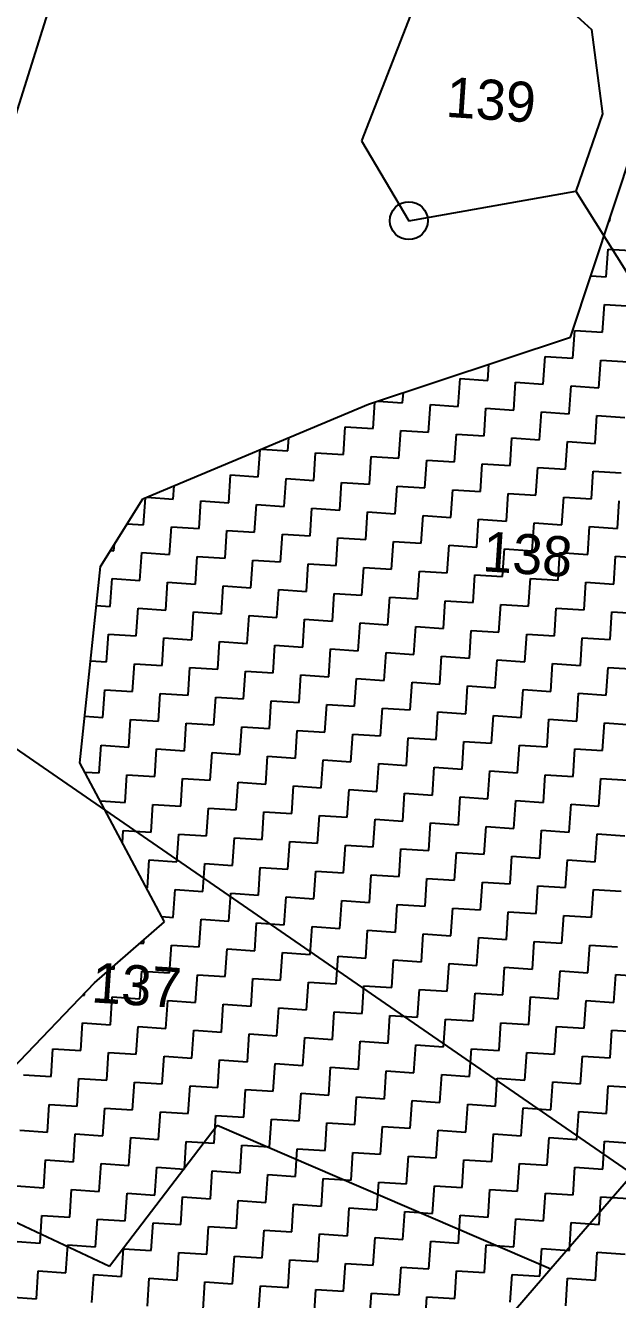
# Model space of a CAD drawing. Header units: metres. Extents: x 286068 to 287358, y 2005630 to 2007098.
# Drawn here: x 286598.1 to 286667.2, y 2006261.2 to 2006409.9 of the extents above; entities that cross this region are included whole.
import ezdxf
from ezdxf.enums import TextEntityAlignment as Align

# ---------------------------------------------------------------- set-up
doc = ezdxf.new("R2010")
doc.units = ezdxf.units.M
for name, color, linetype in [('POLY_HATCH', 12, 'Continuous'), ('POLY_PARCEL', 6, 'Continuous'), ('TEXT_PARCEL', 7, 'Continuous')]:
    doc.layers.add(name, color=color, linetype=linetype)
doc.styles.add('TEXT_MAP', font='')
doc.styles.get('TEXT_MAP').set_extended_font_data('Kruti Dev 050')

msp = doc.modelspace()

# ---------------------------------------------------------------- linework, layer by layer
msp.add_circle((286642.87, 2006387.15), 2.21)
at = {"layer": 'POLY_HATCH'}
for p, q in [((286661.76, 2006373.55), (286669.23, 2006396.1)), ((286638.18, 2006365.72), (286661.76, 2006373.55)), ((286611.82, 2006354.67), (286638.18, 2006365.72)), ((286606.85, 2006346.76), (286611.82, 2006354.67)), ((286604.47, 2006323.87), (286606.85, 2006346.76)), ((286614.34, 2006305.29), (286604.47, 2006323.87)), ((286606.18, 2006298.15), (286614.34, 2006305.29)), ((286596.55, 2006288.12), (286606.18, 2006298.15))]:
    msp.add_line(p, q, dxfattribs=at)
at = {"layer": 'POLY_HATCH', "linetype": 'Continuous'}
for p, q in [((286666.25, 2006387.09), (286666.35, 2006387.09)), ((286666.35, 2006387.09), (286666.37, 2006387.47)), ((286665.92, 2006380.6), (286666.13, 2006383.84)), ((286666.13, 2006383.84), (286669.37, 2006383.63)), ((286664.14, 2006380.72), (286665.92, 2006380.6)), ((286665.49, 2006374.12), (286665.7, 2006377.36)), ((286665.7, 2006377.36), (286668.94, 2006377.15)), ((286662.03, 2006371.09), (286662.25, 2006374.33)), ((286662.25, 2006374.33), (286665.49, 2006374.12)), ((286652.09, 2006368.5), (286652.21, 2006370.38)), ((286658.57, 2006368.07), (286658.79, 2006371.31)), ((286658.79, 2006371.31), (286662.03, 2006371.09)), ((286665.06, 2006367.64), (286665.27, 2006370.88)), ((286665.27, 2006370.88), (286668.51, 2006370.66)), ((286648.63, 2006365.47), (286648.85, 2006368.71)), ((286648.85, 2006368.71), (286652.09, 2006368.5)), ((286655.12, 2006365.04), (286655.33, 2006368.28)), ((286655.33, 2006368.28), (286658.57, 2006368.07)), ((286661.6, 2006364.61), (286661.82, 2006367.85)), ((286661.82, 2006367.85), (286665.06, 2006367.64)), ((286638.69, 2006362.87), (286638.9, 2006365.96)), ((286639.29, 2006366.09), (286642.15, 2006365.9)), ((286642.15, 2006365.9), (286642.23, 2006367.07)), ((286645.18, 2006362.44), (286645.39, 2006365.68)), ((286645.39, 2006365.68), (286648.63, 2006365.47)), ((286651.66, 2006362.01), (286651.87, 2006365.25)), ((286651.87, 2006365.25), (286655.12, 2006365.04)), ((286658.14, 2006361.58), (286658.36, 2006364.82)), ((286658.36, 2006364.82), (286661.6, 2006364.61)), ((286664.63, 2006361.15), (286664.84, 2006364.39)), ((286664.84, 2006364.39), (286668.08, 2006364.18)), ((286635.23, 2006359.85), (286635.45, 2006363.09)), ((286635.45, 2006363.09), (286638.69, 2006362.87)), ((286628.75, 2006360.28), (286628.85, 2006361.81)), ((286641.72, 2006359.42), (286641.93, 2006362.66)), ((286641.93, 2006362.66), (286645.18, 2006362.44)), ((286648.2, 2006358.99), (286648.42, 2006362.23)), ((286648.42, 2006362.23), (286651.66, 2006362.01)), ((286654.69, 2006358.56), (286654.9, 2006361.8)), ((286654.9, 2006361.8), (286658.14, 2006361.58)), ((286625.29, 2006357.25), (286625.5, 2006360.41)), ((286625.68, 2006360.48), (286628.75, 2006360.28)), ((286631.78, 2006356.82), (286631.99, 2006360.06)), ((286631.99, 2006360.06), (286635.23, 2006359.85)), ((286661.17, 2006358.12), (286661.38, 2006361.37)), ((286661.38, 2006361.37), (286664.63, 2006361.15)), ((286638.26, 2006356.39), (286638.48, 2006359.63)), ((286638.48, 2006359.63), (286641.72, 2006359.42)), ((286644.75, 2006355.96), (286644.96, 2006359.2)), ((286644.96, 2006359.2), (286648.2, 2006358.99)), ((286651.23, 2006355.53), (286651.44, 2006358.77)), ((286651.44, 2006358.77), (286654.69, 2006358.56)), ((286621.84, 2006354.22), (286622.05, 2006357.47)), ((286622.05, 2006357.47), (286625.29, 2006357.25)), ((286628.32, 2006353.79), (286628.54, 2006357.04)), ((286628.54, 2006357.04), (286631.78, 2006356.82)), ((286657.71, 2006355.1), (286657.93, 2006358.34)), ((286657.93, 2006358.34), (286661.17, 2006358.12)), ((286664.2, 2006354.67), (286664.41, 2006357.91)), ((286664.41, 2006357.91), (286667.65, 2006357.69)), ((286615.35, 2006354.65), (286615.46, 2006356.19)), ((286634.8, 2006353.36), (286635.02, 2006356.6)), ((286635.02, 2006356.6), (286638.26, 2006356.39)), ((286641.29, 2006352.93), (286641.5, 2006356.17)), ((286641.5, 2006356.17), (286644.75, 2006355.96)), ((286647.77, 2006352.5), (286647.99, 2006355.74)), ((286647.99, 2006355.74), (286651.23, 2006355.53)), ((286611.9, 2006351.63), (286612.11, 2006354.79)), ((286612.28, 2006354.86), (286615.35, 2006354.65)), ((286618.38, 2006351.2), (286618.6, 2006354.44)), ((286618.6, 2006354.44), (286621.84, 2006354.22)), ((286624.86, 2006350.77), (286625.08, 2006354.01)), ((286625.08, 2006354.01), (286628.32, 2006353.79)), ((286654.26, 2006352.07), (286654.47, 2006355.31)), ((286654.47, 2006355.31), (286657.71, 2006355.1)), ((286660.74, 2006351.64), (286660.95, 2006354.88)), ((286660.95, 2006354.88), (286664.2, 2006354.67)), ((286667.22, 2006351.21), (286667.44, 2006354.45)), ((286631.35, 2006350.34), (286631.56, 2006353.58)), ((286631.56, 2006353.58), (286634.8, 2006353.36)), ((286637.83, 2006349.91), (286638.05, 2006353.15)), ((286638.05, 2006353.15), (286641.29, 2006352.93)), ((286644.31, 2006349.48), (286644.53, 2006352.72)), ((286644.53, 2006352.72), (286647.77, 2006352.5)), ((286609.99, 2006351.75), (286611.9, 2006351.63)), ((286614.92, 2006348.17), (286615.14, 2006351.41)), ((286615.14, 2006351.41), (286618.38, 2006351.2)), ((286621.41, 2006347.74), (286621.62, 2006350.98)), ((286621.62, 2006350.98), (286624.86, 2006350.77)), ((286650.8, 2006349.04), (286651.01, 2006352.29)), ((286651.01, 2006352.29), (286654.26, 2006352.07)), ((286657.28, 2006348.61), (286657.5, 2006351.86)), ((286657.5, 2006351.86), (286660.74, 2006351.64)), ((286663.77, 2006348.18), (286663.98, 2006351.43)), ((286663.98, 2006351.43), (286667.22, 2006351.21)), ((286627.89, 2006347.31), (286628.11, 2006350.55)), ((286628.11, 2006350.55), (286631.35, 2006350.34)), ((286634.37, 2006346.88), (286634.59, 2006350.12)), ((286634.59, 2006350.12), (286637.83, 2006349.91)), ((286640.86, 2006346.45), (286641.07, 2006349.69)), ((286641.07, 2006349.69), (286644.31, 2006349.48)), ((286608.02, 2006348.63), (286608.44, 2006348.6)), ((286608.44, 2006348.6), (286608.49, 2006349.38)), ((286611.47, 2006345.14), (286611.68, 2006348.39)), ((286611.68, 2006348.39), (286614.92, 2006348.17)), ((286647.34, 2006346.02), (286647.56, 2006349.26)), ((286647.56, 2006349.26), (286650.8, 2006349.04)), ((286653.82, 2006345.59), (286654.04, 2006348.83)), ((286654.04, 2006348.83), (286657.28, 2006348.61)), ((286660.31, 2006345.16), (286660.52, 2006348.4)), ((286660.52, 2006348.4), (286663.77, 2006348.18)), ((286617.95, 2006344.71), (286618.16, 2006347.96)), ((286618.16, 2006347.96), (286621.41, 2006347.74)), ((286624.43, 2006344.28), (286624.65, 2006347.52)), ((286624.65, 2006347.52), (286627.89, 2006347.31)), ((286630.92, 2006343.85), (286631.13, 2006347.09)), ((286631.13, 2006347.09), (286634.37, 2006346.88)), ((286637.4, 2006343.42), (286637.62, 2006346.66)), ((286637.62, 2006346.66), (286640.86, 2006346.45)), ((286666.79, 2006344.73), (286667.01, 2006347.97)), ((286667.01, 2006347.97), (286670.25, 2006347.75)), ((286608.01, 2006342.12), (286608.22, 2006345.36)), ((286608.22, 2006345.36), (286611.47, 2006345.14)), ((286643.88, 2006342.99), (286644.1, 2006346.23)), ((286644.1, 2006346.23), (286647.34, 2006346.02)), ((286650.37, 2006342.56), (286650.58, 2006345.8)), ((286650.58, 2006345.8), (286653.82, 2006345.59)), ((286656.85, 2006342.13), (286657.07, 2006345.37)), ((286657.07, 2006345.37), (286660.31, 2006345.16)), ((286614.49, 2006341.69), (286614.71, 2006344.93)), ((286614.71, 2006344.93), (286617.95, 2006344.71)), ((286620.98, 2006341.26), (286621.19, 2006344.5)), ((286621.19, 2006344.5), (286624.43, 2006344.28)), ((286627.46, 2006340.83), (286627.68, 2006344.07)), ((286627.68, 2006344.07), (286630.92, 2006343.85)), ((286633.94, 2006340.4), (286634.16, 2006343.64)), ((286634.16, 2006343.64), (286637.4, 2006343.42)), ((286663.34, 2006341.7), (286663.55, 2006344.94)), ((286663.55, 2006344.94), (286666.79, 2006344.73)), ((286606.38, 2006342.23), (286608.01, 2006342.12)), ((286640.43, 2006339.97), (286640.64, 2006343.21)), ((286640.64, 2006343.21), (286643.88, 2006342.99)), ((286646.91, 2006339.53), (286647.13, 2006342.78)), ((286647.13, 2006342.78), (286650.37, 2006342.56)), ((286653.39, 2006339.1), (286653.61, 2006342.35)), ((286653.61, 2006342.35), (286656.85, 2006342.13)), ((286611.04, 2006338.66), (286611.25, 2006341.9)), ((286611.25, 2006341.9), (286614.49, 2006341.69)), ((286617.52, 2006338.23), (286617.73, 2006341.47)), ((286617.73, 2006341.47), (286620.98, 2006341.26)), ((286624, 2006337.8), (286624.22, 2006341.04)), ((286624.22, 2006341.04), (286627.46, 2006340.83)), ((286630.49, 2006337.37), (286630.7, 2006340.61)), ((286630.7, 2006340.61), (286633.94, 2006340.4)), ((286659.88, 2006338.67), (286660.09, 2006341.92)), ((286660.09, 2006341.92), (286663.34, 2006341.7)), ((286666.36, 2006338.24), (286666.58, 2006341.49)), ((286666.58, 2006341.49), (286669.82, 2006341.27)), ((286636.97, 2006336.94), (286637.19, 2006340.18)), ((286637.19, 2006340.18), (286640.43, 2006339.97)), ((286643.45, 2006336.51), (286643.67, 2006339.75)), ((286643.67, 2006339.75), (286646.91, 2006339.53)), ((286649.94, 2006336.08), (286650.15, 2006339.32)), ((286650.15, 2006339.32), (286653.39, 2006339.1)), ((286607.58, 2006335.63), (286607.79, 2006338.88)), ((286607.79, 2006338.88), (286611.04, 2006338.66)), ((286614.06, 2006335.2), (286614.28, 2006338.44)), ((286614.28, 2006338.44), (286617.52, 2006338.23)), ((286620.55, 2006334.77), (286620.76, 2006338.01)), ((286620.76, 2006338.01), (286624, 2006337.8)), ((286627.03, 2006334.34), (286627.24, 2006337.58)), ((286627.24, 2006337.58), (286630.49, 2006337.37)), ((286656.42, 2006335.65), (286656.64, 2006338.89)), ((286656.64, 2006338.89), (286659.88, 2006338.67)), ((286662.9, 2006335.22), (286663.12, 2006338.46)), ((286663.12, 2006338.46), (286666.36, 2006338.24)), ((286633.51, 2006333.91), (286633.73, 2006337.15)), ((286633.73, 2006337.15), (286636.97, 2006336.94)), ((286640, 2006333.48), (286640.21, 2006336.72)), ((286640.21, 2006336.72), (286643.45, 2006336.51)), ((286646.48, 2006333.05), (286646.7, 2006336.29)), ((286646.7, 2006336.29), (286649.94, 2006336.08)), ((286605.7, 2006335.76), (286607.58, 2006335.63)), ((286610.61, 2006332.18), (286610.82, 2006335.42)), ((286610.82, 2006335.42), (286614.06, 2006335.2)), ((286617.09, 2006331.75), (286617.3, 2006334.99)), ((286617.3, 2006334.99), (286620.55, 2006334.77)), ((286652.96, 2006332.62), (286653.18, 2006335.86)), ((286653.18, 2006335.86), (286656.42, 2006335.65)), ((286659.45, 2006332.19), (286659.66, 2006335.43)), ((286659.66, 2006335.43), (286662.9, 2006335.22)), ((286665.93, 2006331.76), (286666.15, 2006335)), ((286666.15, 2006335), (286669.39, 2006334.79)), ((286623.57, 2006331.32), (286623.79, 2006334.56)), ((286623.79, 2006334.56), (286627.03, 2006334.34)), ((286630.06, 2006330.89), (286630.27, 2006334.13)), ((286630.27, 2006334.13), (286633.51, 2006333.91)), ((286636.54, 2006330.45), (286636.75, 2006333.7)), ((286636.75, 2006333.7), (286640, 2006333.48)), ((286643.02, 2006330.02), (286643.24, 2006333.27)), ((286643.24, 2006333.27), (286646.48, 2006333.05)), ((286607.15, 2006329.15), (286607.36, 2006332.39)), ((286607.36, 2006332.39), (286610.61, 2006332.18)), ((286613.63, 2006328.72), (286613.85, 2006331.96)), ((286613.85, 2006331.96), (286617.09, 2006331.75)), ((286649.51, 2006329.59), (286649.72, 2006332.84)), ((286649.72, 2006332.84), (286652.96, 2006332.62)), ((286655.99, 2006329.16), (286656.21, 2006332.41)), ((286656.21, 2006332.41), (286659.45, 2006332.19)), ((286662.47, 2006328.73), (286662.69, 2006331.98)), ((286662.69, 2006331.98), (286665.93, 2006331.76)), ((286620.12, 2006328.29), (286620.33, 2006331.53)), ((286620.33, 2006331.53), (286623.57, 2006331.32)), ((286626.6, 2006327.86), (286626.81, 2006331.1)), ((286626.81, 2006331.1), (286630.06, 2006330.89)), ((286633.08, 2006327.43), (286633.3, 2006330.67)), ((286633.3, 2006330.67), (286636.54, 2006330.45)), ((286639.57, 2006327), (286639.78, 2006330.24)), ((286639.78, 2006330.24), (286643.02, 2006330.02)), ((286605.03, 2006329.29), (286607.15, 2006329.15)), ((286610.17, 2006325.69), (286610.39, 2006328.93)), ((286610.39, 2006328.93), (286613.63, 2006328.72)), ((286646.05, 2006326.57), (286646.27, 2006329.81)), ((286646.27, 2006329.81), (286649.51, 2006329.59)), ((286652.53, 2006326.14), (286652.75, 2006329.38)), ((286652.75, 2006329.38), (286655.99, 2006329.16)), ((286659.02, 2006325.71), (286659.23, 2006328.95)), ((286659.23, 2006328.95), (286662.47, 2006328.73)), ((286616.66, 2006325.26), (286616.87, 2006328.5)), ((286616.87, 2006328.5), (286620.12, 2006328.29)), ((286623.14, 2006324.83), (286623.36, 2006328.07)), ((286623.36, 2006328.07), (286626.6, 2006327.86)), ((286629.63, 2006324.4), (286629.84, 2006327.64)), ((286629.84, 2006327.64), (286633.08, 2006327.43)), ((286636.11, 2006323.97), (286636.32, 2006327.21)), ((286636.32, 2006327.21), (286639.57, 2006327)), ((286665.5, 2006325.28), (286665.72, 2006328.52)), ((286665.72, 2006328.52), (286668.96, 2006328.3)), ((286606.72, 2006322.67), (286606.93, 2006325.91)), ((286606.93, 2006325.91), (286610.17, 2006325.69)), ((286642.59, 2006323.54), (286642.81, 2006326.78)), ((286642.81, 2006326.78), (286646.05, 2006326.57)), ((286649.08, 2006323.11), (286649.29, 2006326.35)), ((286649.29, 2006326.35), (286652.53, 2006326.14)), ((286655.56, 2006322.68), (286655.78, 2006325.92)), ((286655.78, 2006325.92), (286659.02, 2006325.71)), ((286613.2, 2006322.24), (286613.42, 2006325.48)), ((286613.42, 2006325.48), (286616.66, 2006325.26)), ((286619.69, 2006321.81), (286619.9, 2006325.05)), ((286619.9, 2006325.05), (286623.14, 2006324.83)), ((286626.17, 2006321.37), (286626.38, 2006324.62)), ((286626.38, 2006324.62), (286629.63, 2006324.4)), ((286662.04, 2006322.25), (286662.26, 2006325.49)), ((286662.26, 2006325.49), (286665.5, 2006325.28)), ((286605.06, 2006322.78), (286606.72, 2006322.67)), ((286632.65, 2006320.94), (286632.87, 2006324.19)), ((286632.87, 2006324.19), (286636.11, 2006323.97)), ((286639.14, 2006320.51), (286639.35, 2006323.76)), ((286639.35, 2006323.76), (286642.59, 2006323.54)), ((286645.62, 2006320.08), (286645.83, 2006323.33)), ((286645.83, 2006323.33), (286649.08, 2006323.11)), ((286652.1, 2006319.65), (286652.32, 2006322.9)), ((286652.32, 2006322.9), (286655.56, 2006322.68)), ((286609.74, 2006319.21), (286609.96, 2006322.45)), ((286609.96, 2006322.45), (286613.2, 2006322.24)), ((286616.23, 2006318.78), (286616.44, 2006322.02)), ((286616.44, 2006322.02), (286619.69, 2006321.81)), ((286622.71, 2006318.35), (286622.93, 2006321.59)), ((286622.93, 2006321.59), (286626.17, 2006321.37)), ((286658.59, 2006319.22), (286658.8, 2006322.46)), ((286658.8, 2006322.46), (286662.04, 2006322.25)), ((286665.07, 2006318.79), (286665.29, 2006322.03)), ((286665.29, 2006322.03), (286668.53, 2006321.82)), ((286629.2, 2006317.92), (286629.41, 2006321.16)), ((286629.41, 2006321.16), (286632.65, 2006320.94)), ((286635.68, 2006317.49), (286635.89, 2006320.73)), ((286635.89, 2006320.73), (286639.14, 2006320.51)), ((286642.16, 2006317.06), (286642.38, 2006320.3)), ((286642.38, 2006320.3), (286645.62, 2006320.08)), ((286648.65, 2006316.63), (286648.86, 2006319.87)), ((286648.86, 2006319.87), (286652.1, 2006319.65)), ((286606.85, 2006319.4), (286609.74, 2006319.21)), ((286612.77, 2006315.75), (286612.99, 2006318.99)), ((286612.99, 2006318.99), (286616.23, 2006318.78)), ((286619.25, 2006315.32), (286619.47, 2006318.56)), ((286619.47, 2006318.56), (286622.71, 2006318.35)), ((286655.13, 2006316.2), (286655.35, 2006319.44)), ((286655.35, 2006319.44), (286658.59, 2006319.22)), ((286661.61, 2006315.77), (286661.83, 2006319.01)), ((286661.83, 2006319.01), (286665.07, 2006318.79)), ((286625.74, 2006314.89), (286625.95, 2006318.13)), ((286625.95, 2006318.13), (286629.2, 2006317.92)), ((286632.22, 2006314.46), (286632.44, 2006317.7)), ((286632.44, 2006317.7), (286635.68, 2006317.49)), ((286638.71, 2006314.03), (286638.92, 2006317.27)), ((286638.92, 2006317.27), (286642.16, 2006317.06)), ((286645.19, 2006313.6), (286645.4, 2006316.84)), ((286645.4, 2006316.84), (286648.65, 2006316.63)), ((286609.43, 2006314.53), (286609.53, 2006315.97)), ((286609.53, 2006315.97), (286612.77, 2006315.75)), ((286615.8, 2006312.3), (286616.01, 2006315.54)), ((286616.01, 2006315.54), (286619.25, 2006315.32)), ((286651.67, 2006313.17), (286651.89, 2006316.41)), ((286651.89, 2006316.41), (286655.13, 2006316.2)), ((286658.16, 2006312.74), (286658.37, 2006315.98)), ((286658.37, 2006315.98), (286661.61, 2006315.77)), ((286664.64, 2006312.31), (286664.86, 2006315.55)), ((286664.86, 2006315.55), (286668.1, 2006315.34)), ((286622.28, 2006311.86), (286622.5, 2006315.11)), ((286622.5, 2006315.11), (286625.74, 2006314.89)), ((286628.76, 2006311.43), (286628.98, 2006314.68)), ((286628.98, 2006314.68), (286632.22, 2006314.46)), ((286635.25, 2006311), (286635.46, 2006314.25)), ((286635.46, 2006314.25), (286638.71, 2006314.03)), ((286641.73, 2006310.57), (286641.95, 2006313.82)), ((286641.95, 2006313.82), (286645.19, 2006313.6)), ((286612.34, 2006309.27), (286612.56, 2006312.51)), ((286612.56, 2006312.51), (286615.8, 2006312.3)), ((286648.22, 2006310.14), (286648.43, 2006313.38)), ((286648.43, 2006313.38), (286651.67, 2006313.17)), ((286654.7, 2006309.71), (286654.91, 2006312.95)), ((286654.91, 2006312.95), (286658.16, 2006312.74)), ((286661.18, 2006309.28), (286661.4, 2006312.52)), ((286661.4, 2006312.52), (286664.64, 2006312.31)), ((286618.82, 2006308.84), (286619.04, 2006312.08)), ((286619.04, 2006312.08), (286622.28, 2006311.86)), ((286625.31, 2006308.41), (286625.52, 2006311.65)), ((286625.52, 2006311.65), (286628.76, 2006311.43)), ((286631.79, 2006307.98), (286632.01, 2006311.22)), ((286632.01, 2006311.22), (286635.25, 2006311)), ((286638.28, 2006307.55), (286638.49, 2006310.79)), ((286638.49, 2006310.79), (286641.73, 2006310.57)), ((286644.76, 2006307.12), (286644.97, 2006310.36)), ((286644.97, 2006310.36), (286648.22, 2006310.14)), ((286651.24, 2006306.69), (286651.46, 2006309.93)), ((286651.46, 2006309.93), (286654.7, 2006309.71)), ((286657.73, 2006306.26), (286657.94, 2006309.5)), ((286657.94, 2006309.5), (286661.18, 2006309.28)), ((286612.23, 2006309.28), (286612.34, 2006309.27)), ((286615.37, 2006305.81), (286615.58, 2006309.05)), ((286615.58, 2006309.05), (286618.82, 2006308.84)), ((286621.85, 2006305.38), (286622.07, 2006308.62)), ((286622.07, 2006308.62), (286625.31, 2006308.41)), ((286628.33, 2006304.95), (286628.55, 2006308.19)), ((286628.55, 2006308.19), (286631.79, 2006307.98)), ((286664.21, 2006305.83), (286664.43, 2006309.07)), ((286664.43, 2006309.07), (286667.67, 2006308.85)), ((286634.82, 2006304.52), (286635.03, 2006307.76)), ((286635.03, 2006307.76), (286638.28, 2006307.55)), ((286641.3, 2006304.09), (286641.52, 2006307.33)), ((286641.52, 2006307.33), (286644.76, 2006307.12)), ((286647.79, 2006303.66), (286648, 2006306.9)), ((286648, 2006306.9), (286651.24, 2006306.69)), ((286654.27, 2006303.23), (286654.48, 2006306.47)), ((286654.48, 2006306.47), (286657.73, 2006306.26)), ((286614.02, 2006305.9), (286615.37, 2006305.81)), ((286618.39, 2006302.35), (286618.61, 2006305.6)), ((286618.61, 2006305.6), (286621.85, 2006305.38)), ((286624.88, 2006301.92), (286625.09, 2006305.17)), ((286625.09, 2006305.17), (286628.33, 2006304.95)), ((286660.75, 2006302.8), (286660.97, 2006306.04)), ((286660.97, 2006306.04), (286664.21, 2006305.83)), ((286631.36, 2006301.49), (286631.58, 2006304.74)), ((286631.58, 2006304.74), (286634.82, 2006304.52)), ((286637.84, 2006301.06), (286638.06, 2006304.3)), ((286638.06, 2006304.3), (286641.3, 2006304.09)), ((286644.33, 2006300.63), (286644.54, 2006303.87)), ((286644.54, 2006303.87), (286647.79, 2006303.66)), ((286650.81, 2006300.2), (286651.03, 2006303.44)), ((286651.03, 2006303.44), (286654.27, 2006303.23)), ((286611.51, 2006302.81), (286611.91, 2006302.78)), ((286611.91, 2006302.78), (286611.94, 2006303.19)), ((286614.94, 2006299.33), (286615.15, 2006302.57)), ((286615.15, 2006302.57), (286618.39, 2006302.35)), ((286621.42, 2006298.9), (286621.64, 2006302.14)), ((286621.64, 2006302.14), (286624.88, 2006301.92)), ((286657.3, 2006299.77), (286657.51, 2006303.01)), ((286657.51, 2006303.01), (286660.75, 2006302.8)), ((286663.78, 2006299.34), (286663.99, 2006302.58)), ((286663.99, 2006302.58), (286667.24, 2006302.37)), ((286627.9, 2006298.47), (286628.12, 2006301.71)), ((286628.12, 2006301.71), (286631.36, 2006301.49)), ((286634.39, 2006298.04), (286634.6, 2006301.28)), ((286634.6, 2006301.28), (286637.84, 2006301.06)), ((286640.87, 2006297.61), (286641.09, 2006300.85)), ((286641.09, 2006300.85), (286644.33, 2006300.63)), ((286647.36, 2006297.18), (286647.57, 2006300.42)), ((286647.57, 2006300.42), (286650.81, 2006300.2)), ((286608.05, 2006299.79), (286608.45, 2006299.76)), ((286608.45, 2006299.76), (286608.48, 2006300.16)), ((286611.48, 2006296.3), (286611.69, 2006299.54)), ((286611.69, 2006299.54), (286614.94, 2006299.33)), ((286617.96, 2006295.87), (286618.18, 2006299.11)), ((286618.18, 2006299.11), (286621.42, 2006298.9)), ((286653.84, 2006296.75), (286654.05, 2006299.99)), ((286654.05, 2006299.99), (286657.3, 2006299.77)), ((286660.32, 2006296.31), (286660.54, 2006299.56)), ((286660.54, 2006299.56), (286663.78, 2006299.34)), ((286666.81, 2006295.88), (286667.02, 2006299.13)), ((286667.02, 2006299.13), (286670.26, 2006298.91)), ((286624.45, 2006295.44), (286624.66, 2006298.68)), ((286624.66, 2006298.68), (286627.9, 2006298.47)), ((286630.93, 2006295.01), (286631.15, 2006298.25)), ((286631.15, 2006298.25), (286634.39, 2006298.04)), ((286637.41, 2006294.58), (286637.63, 2006297.82)), ((286637.63, 2006297.82), (286640.87, 2006297.61)), ((286604.83, 2006296.74), (286605, 2006296.73)), ((286605, 2006296.73), (286605.01, 2006296.93)), ((286608.02, 2006293.27), (286608.24, 2006296.52)), ((286608.24, 2006296.52), (286611.48, 2006296.3)), ((286614.51, 2006292.84), (286614.72, 2006296.09)), ((286614.72, 2006296.09), (286617.96, 2006295.87)), ((286643.9, 2006294.15), (286644.11, 2006297.39)), ((286644.11, 2006297.39), (286647.36, 2006297.18)), ((286650.38, 2006293.72), (286650.6, 2006296.96)), ((286650.6, 2006296.96), (286653.84, 2006296.75)), ((286656.87, 2006293.29), (286657.08, 2006296.53)), ((286657.08, 2006296.53), (286660.32, 2006296.31)), ((286663.35, 2006292.86), (286663.56, 2006296.1)), ((286663.56, 2006296.1), (286666.81, 2006295.88)), ((286620.99, 2006292.41), (286621.21, 2006295.66)), ((286621.21, 2006295.66), (286624.45, 2006295.44)), ((286627.47, 2006291.98), (286627.69, 2006295.23)), ((286627.69, 2006295.23), (286630.93, 2006295.01)), ((286633.96, 2006291.55), (286634.17, 2006294.79)), ((286634.17, 2006294.79), (286637.41, 2006294.58)), ((286604.57, 2006290.25), (286604.78, 2006293.49)), ((286604.78, 2006293.49), (286608.02, 2006293.27)), ((286611.05, 2006289.82), (286611.26, 2006293.06)), ((286611.26, 2006293.06), (286614.51, 2006292.84)), ((286640.44, 2006291.12), (286640.66, 2006294.36)), ((286640.66, 2006294.36), (286643.9, 2006294.15)), ((286646.92, 2006290.69), (286647.14, 2006293.93)), ((286647.14, 2006293.93), (286650.38, 2006293.72)), ((286653.41, 2006290.26), (286653.62, 2006293.5)), ((286653.62, 2006293.5), (286656.87, 2006293.29)), ((286659.89, 2006289.83), (286660.11, 2006293.07)), ((286660.11, 2006293.07), (286663.35, 2006292.86)), ((286617.53, 2006289.39), (286617.75, 2006292.63)), ((286617.75, 2006292.63), (286620.99, 2006292.41)), ((286624.02, 2006288.96), (286624.23, 2006292.2)), ((286624.23, 2006292.2), (286627.47, 2006291.98)), ((286630.5, 2006288.53), (286630.72, 2006291.77)), ((286630.72, 2006291.77), (286633.96, 2006291.55)), ((286666.38, 2006289.4), (286666.59, 2006292.64)), ((286666.59, 2006292.64), (286669.83, 2006292.43)), ((286601.11, 2006287.22), (286601.32, 2006290.46)), ((286601.32, 2006290.46), (286604.57, 2006290.25)), ((286607.59, 2006286.79), (286607.81, 2006290.03)), ((286607.81, 2006290.03), (286611.05, 2006289.82)), ((286636.98, 2006288.1), (286637.2, 2006291.34)), ((286637.2, 2006291.34), (286640.44, 2006291.12)), ((286643.47, 2006287.67), (286643.68, 2006290.91)), ((286643.68, 2006290.91), (286646.92, 2006290.69)), ((286649.95, 2006287.23), (286650.17, 2006290.48)), ((286650.17, 2006290.48), (286653.41, 2006290.26)), ((286656.43, 2006286.8), (286656.65, 2006290.05)), ((286656.65, 2006290.05), (286659.89, 2006289.83)), ((286614.08, 2006286.36), (286614.29, 2006289.6)), ((286614.29, 2006289.6), (286617.53, 2006289.39)), ((286620.56, 2006285.93), (286620.77, 2006289.17)), ((286620.77, 2006289.17), (286624.02, 2006288.96)), ((286627.04, 2006285.5), (286627.26, 2006288.74)), ((286627.26, 2006288.74), (286630.5, 2006288.53)), ((286662.92, 2006286.37), (286663.13, 2006289.62)), ((286663.13, 2006289.62), (286666.38, 2006289.4)), ((286597.87, 2006287.44), (286601.11, 2006287.22)), ((286604.14, 2006283.76), (286604.35, 2006287.01)), ((286604.35, 2006287.01), (286607.59, 2006286.79)), ((286633.53, 2006285.07), (286633.74, 2006288.31)), ((286633.74, 2006288.31), (286636.98, 2006288.1)), ((286640.01, 2006284.64), (286640.23, 2006287.88)), ((286640.23, 2006287.88), (286643.47, 2006287.67)), ((286646.49, 2006284.21), (286646.71, 2006287.45)), ((286646.71, 2006287.45), (286649.95, 2006287.23)), ((286652.98, 2006283.78), (286653.19, 2006287.02)), ((286653.19, 2006287.02), (286656.43, 2006286.8)), ((286610.62, 2006283.33), (286610.83, 2006286.58)), ((286610.83, 2006286.58), (286614.08, 2006286.36)), ((286617.1, 2006282.9), (286617.32, 2006286.15)), ((286617.32, 2006286.15), (286620.56, 2006285.93)), ((286623.59, 2006282.47), (286623.8, 2006285.71)), ((286623.8, 2006285.71), (286627.04, 2006285.5)), ((286659.46, 2006283.35), (286659.68, 2006286.59)), ((286659.68, 2006286.59), (286662.92, 2006286.37)), ((286665.95, 2006282.92), (286666.16, 2006286.16)), ((286666.16, 2006286.16), (286669.4, 2006285.94)), ((286630.07, 2006282.04), (286630.29, 2006285.28)), ((286630.29, 2006285.28), (286633.53, 2006285.07)), ((286636.55, 2006281.61), (286636.77, 2006284.85)), ((286636.77, 2006284.85), (286640.01, 2006284.64)), ((286643.04, 2006281.18), (286643.25, 2006284.42)), ((286643.25, 2006284.42), (286646.49, 2006284.21)), ((286600.68, 2006280.74), (286600.89, 2006283.98)), ((286600.89, 2006283.98), (286604.14, 2006283.76)), ((286607.16, 2006280.31), (286607.38, 2006283.55)), ((286607.38, 2006283.55), (286610.62, 2006283.33)), ((286613.65, 2006279.88), (286613.86, 2006283.12)), ((286613.86, 2006283.12), (286617.1, 2006282.9)), ((286620.13, 2006279.45), (286620.34, 2006282.69)), ((286620.34, 2006282.69), (286623.59, 2006282.47)), ((286649.52, 2006280.75), (286649.74, 2006283.99)), ((286649.74, 2006283.99), (286652.98, 2006283.78)), ((286656, 2006280.32), (286656.22, 2006283.56)), ((286656.22, 2006283.56), (286659.46, 2006283.35)), ((286662.49, 2006279.89), (286662.7, 2006283.13)), ((286662.7, 2006283.13), (286665.95, 2006282.92)), ((286626.61, 2006279.02), (286626.83, 2006282.26)), ((286626.83, 2006282.26), (286630.07, 2006282.04)), ((286633.1, 2006278.59), (286633.31, 2006281.83)), ((286633.31, 2006281.83), (286636.55, 2006281.61)), ((286639.58, 2006278.16), (286639.8, 2006281.4)), ((286639.8, 2006281.4), (286643.04, 2006281.18)), ((286597.44, 2006280.95), (286600.68, 2006280.74)), ((286603.7, 2006277.28), (286603.92, 2006280.52)), ((286603.92, 2006280.52), (286607.16, 2006280.31)), ((286610.19, 2006276.85), (286610.4, 2006280.09)), ((286610.4, 2006280.09), (286613.65, 2006279.88)), ((286616.67, 2006276.42), (286616.89, 2006279.66)), ((286616.89, 2006279.66), (286620.13, 2006279.45)), ((286646.06, 2006277.72), (286646.28, 2006280.97)), ((286646.28, 2006280.97), (286649.52, 2006280.75)), ((286652.55, 2006277.29), (286652.76, 2006280.54)), ((286652.76, 2006280.54), (286656, 2006280.32)), ((286659.03, 2006276.86), (286659.25, 2006280.11)), ((286659.25, 2006280.11), (286662.49, 2006279.89)), ((286665.51, 2006276.43), (286665.73, 2006279.68)), ((286665.73, 2006279.68), (286668.97, 2006279.46)), ((286623.16, 2006275.99), (286623.37, 2006279.23)), ((286623.37, 2006279.23), (286626.61, 2006279.02)), ((286629.64, 2006275.56), (286629.85, 2006278.8)), ((286629.85, 2006278.8), (286633.1, 2006278.59)), ((286636.12, 2006275.13), (286636.34, 2006278.37)), ((286636.34, 2006278.37), (286639.58, 2006278.16)), ((286600.25, 2006274.25), (286600.46, 2006277.5)), ((286600.46, 2006277.5), (286603.7, 2006277.28)), ((286606.73, 2006273.82), (286606.95, 2006277.07)), ((286606.95, 2006277.07), (286610.19, 2006276.85)), ((286613.22, 2006273.39), (286613.43, 2006276.63)), ((286613.43, 2006276.63), (286616.67, 2006276.42)), ((286642.61, 2006274.7), (286642.82, 2006277.94)), ((286642.82, 2006277.94), (286646.06, 2006277.72)), ((286649.09, 2006274.27), (286649.31, 2006277.51)), ((286649.31, 2006277.51), (286652.55, 2006277.29)), ((286655.57, 2006273.84), (286655.79, 2006277.08)), ((286655.79, 2006277.08), (286659.03, 2006276.86)), ((286662.06, 2006273.41), (286662.27, 2006276.65)), ((286662.27, 2006276.65), (286665.51, 2006276.43)), ((286619.7, 2006272.96), (286619.91, 2006276.2)), ((286619.91, 2006276.2), (286623.16, 2006275.99)), ((286626.18, 2006272.53), (286626.4, 2006275.77)), ((286626.4, 2006275.77), (286629.64, 2006275.56)), ((286632.67, 2006272.1), (286632.88, 2006275.34)), ((286632.88, 2006275.34), (286636.12, 2006275.13)), ((286597.01, 2006274.47), (286600.25, 2006274.25)), ((286603.27, 2006270.8), (286603.49, 2006274.04)), ((286603.49, 2006274.04), (286606.73, 2006273.82)), ((286639.15, 2006271.67), (286639.36, 2006274.91)), ((286639.36, 2006274.91), (286642.61, 2006274.7)), ((286645.63, 2006271.24), (286645.85, 2006274.48)), ((286645.85, 2006274.48), (286649.09, 2006274.27)), ((286652.12, 2006270.81), (286652.33, 2006274.05)), ((286652.33, 2006274.05), (286655.57, 2006273.84)), ((286658.6, 2006270.38), (286658.82, 2006273.62)), ((286658.82, 2006273.62), (286662.06, 2006273.41)), ((286609.76, 2006270.37), (286609.97, 2006273.61)), ((286609.97, 2006273.61), (286613.22, 2006273.39)), ((286616.24, 2006269.94), (286616.46, 2006273.18)), ((286616.46, 2006273.18), (286619.7, 2006272.96)), ((286622.73, 2006269.51), (286622.94, 2006272.75)), ((286622.94, 2006272.75), (286626.18, 2006272.53)), ((286629.21, 2006269.08), (286629.42, 2006272.32)), ((286629.42, 2006272.32), (286632.67, 2006272.1)), ((286665.08, 2006269.95), (286665.3, 2006273.19)), ((286665.3, 2006273.19), (286668.54, 2006272.98)), ((286599.82, 2006267.77), (286600.03, 2006271.01)), ((286600.03, 2006271.01), (286603.27, 2006270.8)), ((286635.69, 2006268.64), (286635.91, 2006271.89)), ((286635.91, 2006271.89), (286639.15, 2006271.67)), ((286642.18, 2006268.21), (286642.39, 2006271.46)), ((286642.39, 2006271.46), (286645.63, 2006271.24)), ((286648.66, 2006267.78), (286648.88, 2006271.03)), ((286648.88, 2006271.03), (286652.12, 2006270.81)), ((286606.3, 2006267.34), (286606.52, 2006270.58)), ((286606.52, 2006270.58), (286609.76, 2006270.37)), ((286612.78, 2006266.91), (286613, 2006270.15)), ((286613, 2006270.15), (286616.24, 2006269.94)), ((286619.27, 2006266.48), (286619.48, 2006269.72)), ((286619.48, 2006269.72), (286622.73, 2006269.51)), ((286625.75, 2006266.05), (286625.97, 2006269.29)), ((286625.97, 2006269.29), (286629.21, 2006269.08)), ((286655.14, 2006267.35), (286655.36, 2006270.6)), ((286655.36, 2006270.6), (286658.6, 2006270.38)), ((286661.63, 2006266.92), (286661.84, 2006270.17)), ((286661.84, 2006270.17), (286665.08, 2006269.95)), ((286596.58, 2006267.99), (286599.82, 2006267.77)), ((286632.24, 2006265.62), (286632.45, 2006268.86)), ((286632.45, 2006268.86), (286635.69, 2006268.64)), ((286638.72, 2006265.19), (286638.93, 2006268.43)), ((286638.93, 2006268.43), (286642.18, 2006268.21)), ((286645.2, 2006264.76), (286645.42, 2006268)), ((286645.42, 2006268), (286648.66, 2006267.78)), ((286602.84, 2006264.31), (286603.06, 2006267.56)), ((286603.06, 2006267.56), (286606.3, 2006267.34)), ((286609.33, 2006263.88), (286609.54, 2006267.12)), ((286609.54, 2006267.12), (286612.78, 2006266.91)), ((286615.81, 2006263.45), (286616.03, 2006266.69)), ((286616.03, 2006266.69), (286619.27, 2006266.48)), ((286622.29, 2006263.02), (286622.51, 2006266.26)), ((286622.51, 2006266.26), (286625.75, 2006266.05)), ((286651.69, 2006264.33), (286651.9, 2006267.57)), ((286651.9, 2006267.57), (286655.14, 2006267.35)), ((286658.17, 2006263.9), (286658.39, 2006267.14)), ((286658.39, 2006267.14), (286661.63, 2006266.92)), ((286664.65, 2006263.47), (286664.87, 2006266.71)), ((286664.87, 2006266.71), (286668.11, 2006266.49)), ((286628.78, 2006262.59), (286628.99, 2006265.83)), ((286628.99, 2006265.83), (286632.24, 2006265.62)), ((286635.26, 2006262.16), (286635.48, 2006265.4)), ((286635.48, 2006265.4), (286638.72, 2006265.19)), ((286641.75, 2006261.73), (286641.96, 2006264.97)), ((286641.96, 2006264.97), (286645.2, 2006264.76)), ((286599.39, 2006261.29), (286599.6, 2006264.53)), ((286599.6, 2006264.53), (286602.84, 2006264.31)), ((286605.87, 2006260.86), (286606.09, 2006264.1)), ((286606.09, 2006264.1), (286609.33, 2006263.88)), ((286612.35, 2006260.43), (286612.57, 2006263.67)), ((286612.57, 2006263.67), (286615.81, 2006263.45)), ((286618.84, 2006260), (286619.05, 2006263.24)), ((286619.05, 2006263.24), (286622.29, 2006263.02)), ((286648.23, 2006261.3), (286648.44, 2006264.54)), ((286648.44, 2006264.54), (286651.69, 2006264.33)), ((286654.71, 2006260.87), (286654.93, 2006264.11)), ((286654.93, 2006264.11), (286658.17, 2006263.9)), ((286661.2, 2006260.44), (286661.41, 2006263.68)), ((286661.41, 2006263.68), (286664.65, 2006263.47)), ((286625.32, 2006259.56), (286625.54, 2006262.81)), ((286625.54, 2006262.81), (286628.78, 2006262.59)), ((286631.81, 2006259.13), (286632.02, 2006262.38)), ((286632.02, 2006262.38), (286635.26, 2006262.16)), ((286638.29, 2006258.7), (286638.5, 2006261.95)), ((286638.5, 2006261.95), (286641.75, 2006261.73)), ((286596.15, 2006261.5), (286599.39, 2006261.29)), ((286644.77, 2006258.27), (286644.99, 2006261.52)), ((286644.99, 2006261.52), (286648.23, 2006261.3))]:
    msp.add_line(p, q, dxfattribs=at)
at = {"layer": 'POLY_PARCEL'}
for p, q in [((286592.43, 2006385.19), (286604.1, 2006422.13)), ((286657.61, 2006415.5), (286664.19, 2006409.48)), ((286643.06, 2006411.16), (286637.34, 2006396.46)), ((286664.19, 2006409.48), (286665.49, 2006399.61)), ((286665.49, 2006399.61), (286662.38, 2006390.6)), ((286637.34, 2006396.46), (286642.87, 2006387.15)), ((286642.87, 2006387.15), (286662.38, 2006390.6)), ((286662.38, 2006390.6), (286674.76, 2006370.79)), ((286669.01, 2006275.82), (286587.5, 2006332.07)), ((286571.32, 2006282.34), (286607.93, 2006265.07)), ((286607.93, 2006265.07), (286620.48, 2006281.55)), ((286620.48, 2006281.55), (286659.45, 2006264.77)), ((286669.01, 2006275.82), (286659.45, 2006264.77)), ((286659.45, 2006264.77), (286627.74, 2006228.12))]:
    msp.add_line(p, q, dxfattribs=at)

# ---------------------------------------------------------------- texts
at = {"layer": 'TEXT_PARCEL', "style": 'TEXT_MAP'}
for s, p in [('139', (286652.47, 2006401.27)), ('138', (286656.75, 2006348.22)), ('137', (286611.08, 2006297.89))]:
    msp.add_text(s, height=4.679, rotation=356.2021, dxfattribs=at).set_placement(p, align=Align.MIDDLE)

doc.saveas('drawing.dxf')
